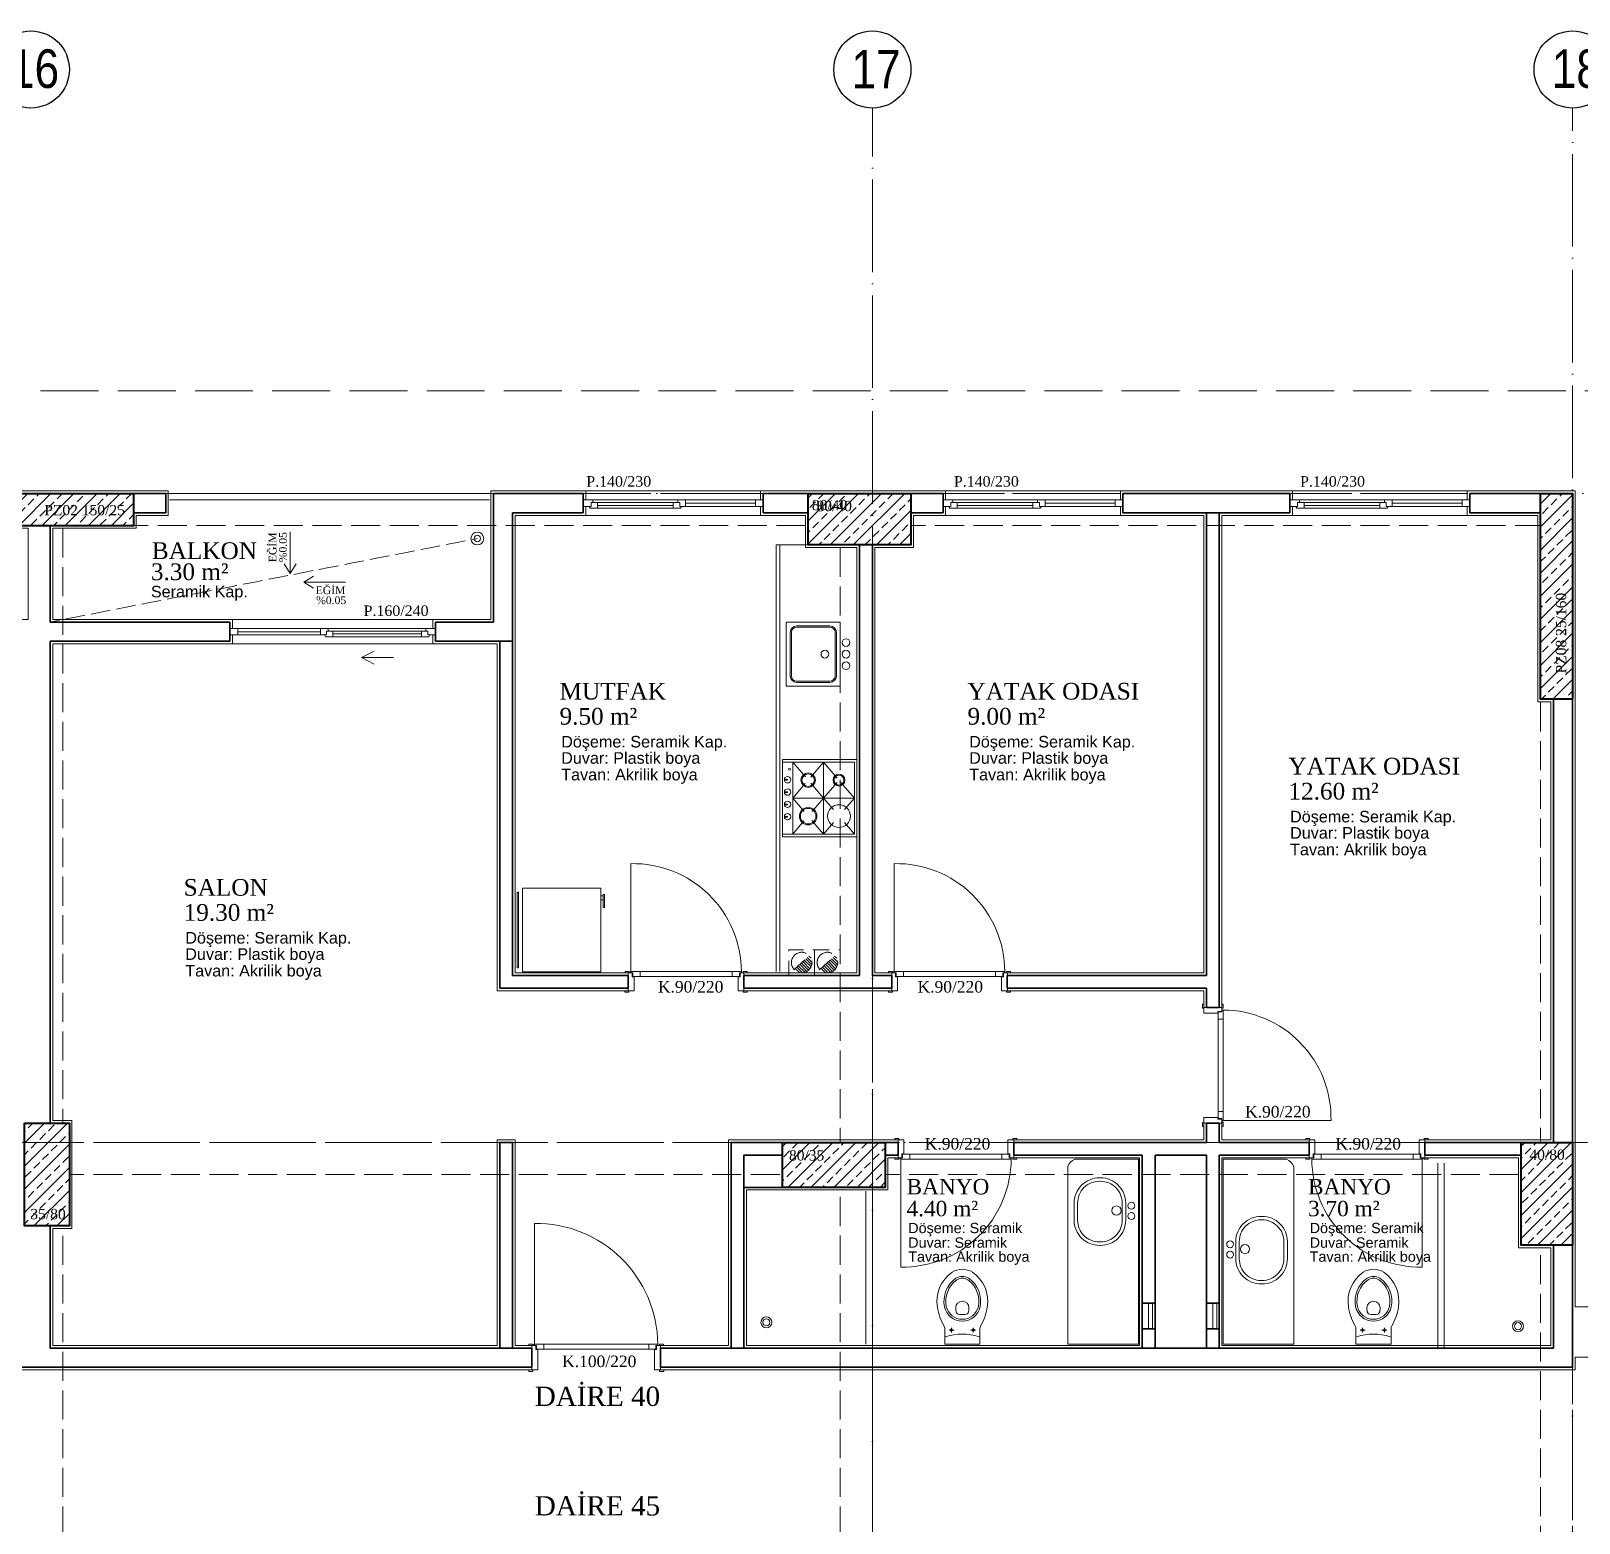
# Model space of a CAD drawing. Header units: millimetres. Extents: x 11587 to 81192, y -36083 to -25300.
# Drawn here: x 47716 to 48921, y -34581 to -33420 of the extents above; entities that cross this region are included whole.
import ezdxf

# ---------------------------------------------------------------- set-up
doc = ezdxf.new("R2010")
doc.units = ezdxf.units.MM
doc.linetypes.add('AKS', pattern=[30, 24, -3, 0, -3])
doc.linetypes.add('IZDUSUM1', pattern=[20, 7.5, -5, 7.5, 0])
for name, color, linetype, lineweight in [('rtm-aks balon', 20, 'Continuous', 25), ('rtm-aks balon yazı', 7, 'Continuous', 20), ('rtm-aks yeni', 7, 'AKS', 20), ('rtm-cam', 141, 'Continuous', 9), ('rtm-duv tugla', 22, 'Continuous', 35), ('rtm-izdusum-üst ince', 8, 'IZDUSUM1', 5), ('rtm-kapı-ahsap', 35, 'Continuous', 13), ('rtm-mhl-yazı-adı', 150, 'Continuous', 30), ('rtm-mhl-yazı-m2', 7, 'Continuous', 20), ('rtm-mhl-yazı-malzeme', 253, 'Continuous', 13), ('rtm-pen-ahsap', 35, 'Continuous', 13), ('rtm-plan katmanı-05', 205, 'Continuous', 20), ('rtm-plan katmanı-07', 135, 'Continuous', 9), ('rtm-sembol ok', 7, 'Continuous', 20), ('rtm-sıva', 252, 'Continuous', 15), ('rtm-tarama-betonarme', 51, 'Continuous', 15), ('rtm-tas_betonarme', 50, 'Continuous', 40), ('rtm-tefris vitrifiye', 9, 'Continuous', 9)]:
    doc.layers.add(name, color=color, linetype=linetype, lineweight=lineweight)
doc.styles.add('AKSYAZI', font='ARIALN.TTF')
doc.styles.add('ARIAL', font='times.ttf')
doc.styles.get("Standard").update_dxf_attribs({"font": 'arial.ttf'})
doc.styles.add('VAZ-OLCU', font='times.ttf', dxfattribs={"height": 60})
pattern_1 = [(45, (19145.655, 20162.28), (-8.980256, 8.980256), []), (45, (19154.636, 20162.28), (-8.980256, 8.980256), [6.35, -3.175])]

# ---------------------------------------------------------------- blocks, each defined once
blk = doc.blocks.new('ABLOKKİRİŞ2')
at = {"layer": 'rtm-izdusum-üst ince', "ltscale": 1.5}
for points in [[(28650.5, -53942.4), (29175.5, -53942.4)], [(29255.5, -53942.4), (29745.5, -53942.4)], [(28595.5, -54432.4), (28595.5, -53967.4)], [(28650.5, -53967.4), (29175.5, -53967.4)], [(29255.5, -53967.4), (29745.5, -53967.4)], [(29200.5, -54447.4), (29200.5, -53982.4)], [(29225.5, -54447.4), (29225.5, -53982.4)], [(29745.5, -54447.4), (29745.5, -54102.4)], [(29770.5, -54447.4), (29770.5, -54102.4)], [(28600.5, -54447.4), (29155.5, -54447.4)], [(29235.5, -54447.4), (29730.5, -54447.4)], [(28600.5, -54472.4), (29155.5, -54472.4)], [(29235.5, -54472.4), (29730.5, -54472.4)], [(29200.5, -54892.4), (29200.5, -54482.4)], [(29225.5, -54892.4), (29225.5, -54482.4)], [(28595.5, -54862.4), (28595.5, -54512.4)], [(29745.5, -54847.4), (29745.5, -54527.4)], [(29770.5, -54847.4), (29770.5, -54527.4)]]:
    blk.add_lwpolyline(points, dxfattribs=at)
blk = doc.blocks.new('rty')
at = {"layer": 'rtm-kapı-ahsap'}
for p, q in [((-58244.9, -62700.3), (-58243.8, -62700.3)), ((-58244.9, -62703.4), (-58244.9, -62700.3)), ((-58243.8, -62703.4), (-58244.9, -62703.4)), ((-58243.8, -62700.3), (-58243.8, -62703.4)), ((-58243.8, -62707.4), (-58243.8, -62702.9)), ((-58229.8, -62702.9), (-58243.8, -62702.9)), ((-58229.8, -62700.4), (-58229.8, -62703.4)), ((-58228.8, -62700.4), (-58229.8, -62700.4)), ((-58229.8, -62702.9), (-58229.8, -62705.9)), ((-58229.8, -62703.4), (-58228.8, -62703.4)), ((-58228.8, -62703.4), (-58228.8, -62700.4)), ((-58232.8, -62707.4), (-58243.8, -62707.4)), ((-58232.8, -62705.9), (-58232.8, -62707.4)), ((-58229.8, -62705.9), (-58232.8, -62705.9)), ((-58232.6, -62706.4), (-58232.6, -62789.4)), ((-58232.6, -62706.4), (-58229.7, -62706.4)), ((-58228.8, -62712), (-58232.6, -62712)), ((-58229.8, -62704.9), (-58228.8, -62704.9)), ((-58229.7, -62706.4), (-58229.7, -62704.9)), ((-58228.8, -62790.9), (-58228.8, -62704.9)), ((-58144.8, -62704.9), (-58228.8, -62704.9)), ((-58228.8, -62783.7), (-58232.6, -62783.7)), ((-58243.8, -62792.3), (-58244.9, -62792.3)), ((-58244.9, -62792.3), (-58244.9, -62795.4)), ((-58244.9, -62795.4), (-58243.8, -62795.4)), ((-58243.8, -62788.4), (-58243.8, -62792.9)), ((-58232.8, -62788.4), (-58243.8, -62788.4)), ((-58243.8, -62795.4), (-58243.8, -62792.3)), ((-58229.8, -62792.9), (-58243.8, -62792.9)), ((-58232.8, -62789.9), (-58232.8, -62788.4)), ((-58229.8, -62789.9), (-58232.8, -62789.9)), ((-58232.6, -62789.4), (-58229.7, -62789.4)), ((-58229.8, -62792.9), (-58229.8, -62789.9)), ((-58229.8, -62790.9), (-58228.8, -62790.9)), ((-58229.8, -62795.4), (-58229.8, -62792.3)), ((-58229.8, -62792.3), (-58228.8, -62792.3)), ((-58228.8, -62795.4), (-58229.8, -62795.4)), ((-58229.7, -62789.4), (-58229.7, -62790.9)), ((-58228.8, -62792.3), (-58228.8, -62795.4))]:
    blk.add_line(p, q, dxfattribs=at)
at = {"layer": 'rtm-kapı-ahsap', "const_width": 0.392}
blk.add_lwpolyline([(-58229.2, -62703.9, 1), (-58229.2, -62704.5, 1)], format="xyb", close=True, dxfattribs=at)
at = {"layer": 'rtm-kapı-ahsap'}
blk.add_arc((-58229.1, -62706.6), 84.3, 270.2011, 1.1472, dxfattribs=at)
blk = doc.blocks.new('K-100')
at = {"layer": 'rtm-kapı-ahsap'}
for p, q in [((-34308.1, -13702.2), (-34307, -13702.2)), ((-34308.1, -13705.4), (-34308.1, -13702.2)), ((-34307, -13705.4), (-34308.1, -13705.4)), ((-34307, -13702.2), (-34307, -13705.4)), ((-34307, -13709.3), (-34307, -13704.8)), ((-34288, -13704.8), (-34307, -13704.8)), ((-34291, -13709.3), (-34307, -13709.3)), ((-34288, -13707.8), (-34291, -13707.8)), ((-34291, -13707.8), (-34291, -13709.3)), ((-34290.8, -13801.3), (-34290.8, -13708.3)), ((-34290.8, -13708.3), (-34287.9, -13708.3)), ((-34288, -13702.3), (-34288, -13705.4)), ((-34287, -13702.3), (-34288, -13702.3)), ((-34288, -13704.8), (-34288, -13707.8)), ((-34288, -13705.4), (-34287, -13705.4)), ((-34288, -13706.8), (-34287, -13706.8)), ((-34287.9, -13708.3), (-34287.9, -13706.8)), ((-34287, -13705.4), (-34287, -13702.3)), ((-34287, -13706.8), (-34287, -13802.8)), ((-34287, -13713.9), (-34290.8, -13713.9)), ((-34287, -13795.6), (-34290.8, -13795.6)), ((-34307, -13804.2), (-34308.1, -13804.2)), ((-34308.1, -13804.2), (-34308.1, -13807.3)), ((-34308.1, -13807.3), (-34307, -13807.3)), ((-34307, -13800.3), (-34307, -13804.8)), ((-34291, -13800.3), (-34307, -13800.3)), ((-34307, -13807.3), (-34307, -13804.2)), ((-34288, -13804.8), (-34307, -13804.8)), ((-34291, -13801.8), (-34291, -13800.3)), ((-34288, -13801.8), (-34291, -13801.8)), ((-34290.8, -13801.3), (-34287.9, -13801.3)), ((-34288, -13804.8), (-34288, -13801.8)), ((-34288, -13802.8), (-34287, -13802.8)), ((-34288, -13807.3), (-34288, -13804.2)), ((-34288, -13804.2), (-34287, -13804.2)), ((-34287, -13807.3), (-34288, -13807.3)), ((-34287.9, -13801.3), (-34287.9, -13802.8)), ((-34193, -13802.8), (-34287, -13802.8)), ((-34287, -13804.2), (-34287, -13807.3))]:
    blk.add_line(p, q, dxfattribs=at)
at = {"layer": 'rtm-kapı-ahsap', "const_width": 0.392}
blk.add_lwpolyline([(-34287.4, -13803.7, -1), (-34287.4, -13803.1, -1)], format="xyb", close=True, dxfattribs=at)
at = {"layer": 'rtm-kapı-ahsap'}
blk.add_arc((-34287.9, -13801.7), 94.9, 359.3332, 89.4605, dxfattribs=at)

msp = doc.modelspace()

# ---------------------------------------------------------------- hatches: boundary and pattern name
at = {"layer": 'rtm-izdusum-üst ince', "ltscale": 1.5}
h = msp.add_hatch(dxfattribs=at)
h.set_pattern_fill('ANSI31', color=256, scale=0.5, angle=270, style=0)
h.set_pattern_definition([(315, (45251.192, -33700.7417), (1.122532, 1.122532), [])])
edge = h.paths.add_edge_path()
edge.add_arc((48316.19, -34145.13), 8, 222.76259, 402.76259)
edge.add_line((48322.06, -34139.7), (48310.32, -34150.57))
h = msp.add_hatch(dxfattribs=at)
h.set_pattern_fill('ANSI31', color=256, scale=0.5, angle=270, style=0)
h.set_pattern_definition([(315, (45271.192, -33700.7417), (1.122532, 1.122532), [])])
edge = h.paths.add_edge_path()
edge.add_arc((48336.19, -34145.13), 8, 222.76259, 402.76259)
edge.add_line((48342.06, -34139.7), (48330.32, -34150.57))
at = {"layer": 'rtm-tarama-betonarme'}
h = msp.add_hatch(dxfattribs=at)
h.set_pattern_fill('ANSI33', color=256, scale=2, style=0)
h.set_pattern_definition(pattern_1)
h.paths.add_polyline_path([(47646.19, -33780.13), (47796.19, -33780.13), (47796.19, -33805.13), (47646.19, -33805.13)])
h = msp.add_hatch(dxfattribs=at)
h.set_pattern_fill('ANSI33', color=256, scale=2, style=0)
h.set_pattern_definition(pattern_1)
h.paths.add_polyline_path([(48401.19, -33780.13), (48401.19, -33820.13), (48321.19, -33820.13), (48321.19, -33780.13)])
h = msp.add_hatch(dxfattribs=at)
h.set_pattern_fill('ANSI33', color=256, scale=2, style=0)
h.set_pattern_definition(pattern_1)
h.paths.add_polyline_path([(48891.19, -33940.13), (48891.19, -33780.13), (48916.19, -33780.13), (48916.19, -33940.13)])
h = msp.add_hatch(dxfattribs=at)
h.set_pattern_fill('ANSI33', color=256, scale=2, style=0)
h.set_pattern_definition(pattern_1)
h.paths.add_polyline_path([(47746.19, -34270.13), (47746.19, -34350.13), (47711.19, -34350.13), (47711.19, -34270.13)])
h = msp.add_hatch(dxfattribs=at)
h.set_pattern_fill('ANSI33', color=256, scale=2, style=0)
h.set_pattern_definition(pattern_1)
h.paths.add_polyline_path([(48381.19, -34320.13), (48301.19, -34320.13), (48301.19, -34285.13), (48381.19, -34285.13)])
h = msp.add_hatch(dxfattribs=at)
h.set_pattern_fill('ANSI33', color=256, scale=2, style=0)
h.set_pattern_definition(pattern_1)
h.paths.add_polyline_path([(48916.19, -34285.13), (48916.19, -34365.13), (48876.19, -34365.13), (48876.19, -34285.13)])

# ---------------------------------------------------------------- linework, layer by layer
at = {"layer": 'rtm-aks balon'}
for centre in [(47716.19, -33450.13), (48371.19, -33450.13), (48916.19, -33450.13)]:
    msp.add_circle(centre, 30, dxfattribs=at)
at = {"layer": 'rtm-aks yeni', "ltscale": 3}
for p, q in [((48371.19, -35680.13), (48371.19, -33480.13)), ((48916.19, -35570.13), (48916.19, -33480.13)), ((42626.19, -33780.13), (50991.19, -33780.13)), ((44621.19, -34285.13), (48996.19, -34285.13))]:
    msp.add_line(p, q, dxfattribs=at)
at = {"layer": 'rtm-cam'}
for p, q in [((48157.19, -33789.38), (48216.19, -33789.38)), ((48225.69, -33787.63), (48280.19, -33787.63)), ((48437.19, -33789.38), (48496.19, -33789.38)), ((48505.69, -33787.63), (48560.19, -33787.63)), ((48707.19, -33789.38), (48766.19, -33789.38)), ((48775.69, -33787.63), (48830.19, -33787.63)), ((47941.69, -33887.63), (47877.19, -33887.63)), ((48020.19, -33889.38), (47951.19, -33889.38))]:
    msp.add_line(p, q, dxfattribs=at)
at = {"layer": 'rtm-duv tugla'}
for points in [[(47796.19, -33780.13), (47821.19, -33780.13)], [(47821.19, -33780.13), (47821.19, -33795.13)], [(48076.19, -33780.13), (48146.19, -33780.13)], [(48076.19, -33880.13), (48076.19, -33780.13)], [(48146.19, -33795.13), (48146.19, -33780.13)], [(48286.19, -33795.13), (48286.19, -33780.13)], [(48286.19, -33780.13), (48321.19, -33780.13)], [(48401.19, -33780.13), (48426.19, -33780.13)], [(48426.19, -33795.13), (48426.19, -33780.13)], [(48566.19, -33780.13), (48696.19, -33780.13)], [(48566.19, -33795.13), (48566.19, -33780.13)], [(48696.19, -33795.13), (48696.19, -33780.13)], [(48836.19, -33780.13), (48891.19, -33780.13)], [(48836.19, -33795.13), (48836.19, -33780.13)], [(47796.19, -33795.13), (47821.19, -33795.13)], [(48091.19, -33795.13), (48146.19, -33795.13)], [(48091.19, -33895.13), (48091.19, -33795.13)], [(48286.19, -33795.13), (48321.19, -33795.13)], [(48401.19, -33795.13), (48426.19, -33795.13)], [(48566.19, -33795.13), (48696.19, -33795.13)], [(48631.19, -34155.13), (48631.19, -33795.13)], [(48641.19, -34180.13), (48641.19, -33795.13)], [(48836.19, -33795.13), (48891.19, -33795.13)], [(47731.19, -33805.13), (47731.19, -33880.13)], [(48361.19, -34155.13), (48361.19, -33820.13)], [(48371.19, -34155.13), (48371.19, -33820.13)], [(47731.19, -33880.13), (47871.19, -33880.13)], [(47871.19, -33880.13), (47871.19, -33895.13)], [(48031.19, -33880.13), (48076.19, -33880.13)], [(48031.19, -33880.13), (48031.19, -33895.13)], [(47731.19, -33895.13), (47731.19, -34270.13)], [(47731.19, -33895.13), (47871.19, -33895.13)], [(48031.19, -33895.13), (48091.19, -33895.13)], [(48081.19, -33895.13), (48081.19, -34165.13)], [(48091.19, -33895.13), (48091.19, -34155.13)], [(48901.19, -33940.13), (48901.19, -34285.13)], [(48916.19, -33940.13), (48916.19, -34285.13)], [(48181.19, -34155.13), (48091.19, -34155.13)], [(48181.19, -34165.13), (48181.19, -34155.13)], [(48361.19, -34155.13), (48271.19, -34155.13)], [(48271.19, -34165.13), (48271.19, -34155.13)], [(48386.19, -34155.13), (48371.19, -34155.13)], [(48386.19, -34165.13), (48386.19, -34155.13)], [(48631.19, -34155.13), (48476.19, -34155.13)], [(48476.19, -34165.13), (48476.19, -34155.13)], [(48181.19, -34165.13), (48081.19, -34165.13)], [(48386.19, -34165.13), (48271.19, -34165.13)], [(48631.19, -34165.13), (48476.19, -34165.13)], [(48631.19, -34180.13), (48631.19, -34165.13)], [(48631.19, -34180.13), (48641.19, -34180.13)], [(48631.19, -34285.13), (48631.19, -34270.13)], [(48631.19, -34270.13), (48641.19, -34270.13)], [(48641.19, -34285.13), (48641.19, -34270.13)], [(48081.19, -34445.13), (48081.19, -34285.13), (48091.19, -34285.13), (48091.19, -34445.13)], [(48261.19, -34285.13), (48261.19, -34445.13)], [(48301.19, -34285.13), (48261.19, -34285.13)], [(48391.19, -34285.13), (48381.19, -34285.13)], [(48391.19, -34285.13), (48391.19, -34295.13)], [(48631.19, -34285.13), (48481.19, -34285.13)], [(48481.19, -34285.13), (48481.19, -34295.13)], [(48711.19, -34285.13), (48641.19, -34285.13)], [(48711.19, -34285.13), (48711.19, -34295.13)], [(48876.19, -34285.13), (48801.19, -34285.13)], [(48801.19, -34285.13), (48801.19, -34295.13)], [(48271.19, -34295.13), (48271.19, -34445.13)], [(48301.19, -34295.13), (48271.19, -34295.13)], [(48391.19, -34295.13), (48381.19, -34295.13)], [(48581.19, -34295.13), (48481.19, -34295.13)], [(48581.19, -34445.13), (48581.19, -34295.13)], [(48591.19, -34445.13), (48591.19, -34295.13)], [(48631.19, -34295.13), (48591.19, -34295.13)], [(48631.19, -34445.13), (48631.19, -34295.13)], [(48641.19, -34445.13), (48641.19, -34295.13)], [(48711.19, -34295.13), (48641.19, -34295.13)], [(48876.19, -34295.13), (48801.19, -34295.13)], [(48301.19, -34320.13), (48271.19, -34320.13)], [(47731.19, -34350.13), (47731.19, -34445.13)], [(48916.19, -34365.13), (48916.19, -34460.13), (48206.19, -34460.13)], [(48901.19, -34365.13), (48901.19, -34445.13), (48206.19, -34445.13)], [(48581.19, -34410.13), (48591.19, -34410.13)], [(48631.19, -34410.13), (48641.19, -34410.13)], [(48581.19, -34430.13), (48591.19, -34430.13)], [(48631.19, -34430.13), (48641.19, -34430.13)], [(48106.19, -34445.13), (47731.19, -34445.13)], [(48106.19, -34445.13), (48106.19, -34460.13)], [(48206.19, -34445.13), (48206.19, -34460.13)], [(48106.19, -34460.13), (47341.19, -34460.13)]]:
    msp.add_lwpolyline(points, dxfattribs=at)
at = {"layer": 'rtm-izdusum-üst ince', "ltscale": 3}
msp.add_lwpolyline([(44416.19, -34335.13), (44621.19, -34335.13), (44621.19, -33700.13), (48996.19, -33700.13), (48996.19, -34335.13), (49201.19, -34335.13)], dxfattribs=at)
at = {"layer": 'rtm-izdusum-üst ince'}
msp.add_lwpolyline([(47731.19, -33880.13), (48063.69, -33815.13)], dxfattribs=at)
at = {"layer": 'rtm-izdusum-üst ince', "ltscale": 1.5}
for points in [[(48326.19, -34155.13), (48306.19, -34155.13), (48306.19, -34135.13), (48326.19, -34135.13), (48326.19, -34155.13)], [(48346.19, -34155.13), (48326.19, -34155.13), (48326.19, -34135.13), (48346.19, -34135.13), (48346.19, -34155.13)], [(48310.32, -34150.57), (48322.06, -34139.7)], [(48330.32, -34150.57), (48342.06, -34139.7)]]:
    msp.add_lwpolyline(points, dxfattribs=at)
for centre in [(48316.19, -34145.13), (48336.19, -34145.13)]:
    msp.add_circle(centre, 8, dxfattribs=at)
at = {"layer": 'rtm-kapı-ahsap'}
for points in [[(48586.19, -34430.13), (48586.19, -34410.13)], [(48589.19, -34430.13), (48589.19, -34410.13)], [(48636.19, -34430.13), (48636.19, -34410.13)], [(48639.19, -34430.13), (48639.19, -34410.13)]]:
    msp.add_lwpolyline(points, dxfattribs=at)
at = {"layer": 'rtm-pen-ahsap'}
for p, q in [((48153.69, -33785.13), (48146.19, -33785.13)), ((48153.69, -33785.13), (48153.69, -33787.13)), ((48227.19, -33785.13), (48219.69, -33785.13)), ((48219.69, -33787.13), (48219.69, -33785.13)), ((48225.69, -33785.13), (48225.69, -33790.13)), ((48227.19, -33785.13), (48286.19, -33785.13)), ((48280.19, -33785.13), (48280.19, -33790.13)), ((48433.69, -33785.13), (48426.19, -33785.13)), ((48433.69, -33785.13), (48433.69, -33787.13)), ((48507.19, -33785.13), (48499.69, -33785.13)), ((48499.69, -33787.13), (48499.69, -33785.13)), ((48505.69, -33785.13), (48505.69, -33790.13)), ((48507.19, -33785.13), (48566.19, -33785.13)), ((48560.19, -33785.13), (48560.19, -33790.13)), ((48703.69, -33785.13), (48696.19, -33785.13)), ((48703.69, -33785.13), (48703.69, -33787.13)), ((48777.19, -33785.13), (48769.69, -33785.13)), ((48769.69, -33787.13), (48769.69, -33785.13)), ((48775.69, -33785.13), (48775.69, -33790.13)), ((48777.19, -33785.13), (48836.19, -33785.13)), ((48830.19, -33785.13), (48830.19, -33790.13)), ((48146.19, -33790.13), (48152.19, -33790.13)), ((48151.56, -33791.63), (48157.19, -33791.63)), ((48152.19, -33787.13), (48157.19, -33787.13)), ((48152.19, -33787.13), (48152.19, -33790.13)), ((48216.19, -33787.13), (48157.19, -33787.13)), ((48157.19, -33787.13), (48157.19, -33791.63)), ((48216.19, -33791.63), (48157.19, -33791.63)), ((48221.19, -33787.13), (48216.19, -33787.13)), ((48216.19, -33787.13), (48216.19, -33791.63)), ((48221.83, -33791.63), (48216.19, -33791.63)), ((48221.19, -33787.13), (48221.19, -33790.13)), ((48221.19, -33790.13), (48225.69, -33790.13)), ((48275.19, -33790.13), (48225.69, -33790.13)), ((48275.19, -33790.13), (48280.83, -33790.13)), ((48286.19, -33790.13), (48280.19, -33790.13)), ((48426.19, -33790.13), (48432.19, -33790.13)), ((48431.56, -33791.63), (48437.19, -33791.63)), ((48432.19, -33787.13), (48437.19, -33787.13)), ((48432.19, -33787.13), (48432.19, -33790.13)), ((48496.19, -33787.13), (48437.19, -33787.13)), ((48437.19, -33787.13), (48437.19, -33791.63)), ((48496.19, -33791.63), (48437.19, -33791.63)), ((48501.19, -33787.13), (48496.19, -33787.13)), ((48496.19, -33787.13), (48496.19, -33791.63)), ((48501.83, -33791.63), (48496.19, -33791.63)), ((48501.19, -33787.13), (48501.19, -33790.13)), ((48501.19, -33790.13), (48505.69, -33790.13)), ((48555.19, -33790.13), (48505.69, -33790.13)), ((48555.19, -33790.13), (48560.83, -33790.13)), ((48566.19, -33790.13), (48560.19, -33790.13)), ((48696.19, -33790.13), (48702.19, -33790.13)), ((48701.56, -33791.63), (48707.19, -33791.63)), ((48702.19, -33787.13), (48707.19, -33787.13)), ((48702.19, -33787.13), (48702.19, -33790.13)), ((48766.19, -33787.13), (48707.19, -33787.13)), ((48707.19, -33787.13), (48707.19, -33791.63)), ((48766.19, -33791.63), (48707.19, -33791.63)), ((48771.19, -33787.13), (48766.19, -33787.13)), ((48766.19, -33787.13), (48766.19, -33791.63)), ((48771.83, -33791.63), (48766.19, -33791.63)), ((48771.19, -33787.13), (48771.19, -33790.13)), ((48771.19, -33790.13), (48775.69, -33790.13)), ((48825.19, -33790.13), (48775.69, -33790.13)), ((48825.19, -33790.13), (48830.83, -33790.13)), ((48836.19, -33790.13), (48830.19, -33790.13)), ((47940.19, -33885.13), (47871.19, -33885.13)), ((47871.19, -33890.13), (47877.19, -33890.13)), ((47882.19, -33890.13), (47876.56, -33890.13)), ((47877.19, -33885.13), (47877.19, -33890.13)), ((47882.19, -33890.13), (47941.69, -33890.13)), ((47940.19, -33885.13), (47947.69, -33885.13)), ((47941.69, -33885.13), (47941.69, -33890.13)), ((47946.19, -33890.13), (47941.69, -33890.13)), ((47945.56, -33891.63), (47951.19, -33891.63)), ((47946.19, -33887.13), (47951.19, -33887.13)), ((47946.19, -33887.13), (47946.19, -33890.13)), ((47947.69, -33887.13), (47947.69, -33885.13)), ((47951.19, -33887.13), (48020.19, -33887.13)), ((47951.19, -33887.13), (47951.19, -33891.63)), ((47951.19, -33891.63), (48020.19, -33891.63)), ((48025.19, -33887.13), (48020.19, -33887.13)), ((48020.19, -33887.13), (48020.19, -33891.63)), ((48025.83, -33891.63), (48020.19, -33891.63)), ((48023.69, -33885.13), (48023.69, -33887.13)), ((48023.69, -33885.13), (48031.19, -33885.13)), ((48025.19, -33887.13), (48025.19, -33890.13)), ((48031.19, -33890.13), (48025.19, -33890.13))]:
    msp.add_line(p, q, dxfattribs=at)
for points in [[(48151.56, -33791.63), (48150.69, -33790.13)], [(48221.83, -33791.63), (48222.69, -33790.13)], [(48431.56, -33791.63), (48430.69, -33790.13)], [(48501.83, -33791.63), (48502.69, -33790.13)], [(48701.56, -33791.63), (48700.69, -33790.13)], [(48771.83, -33791.63), (48772.69, -33790.13)], [(47945.56, -33891.63), (47944.69, -33890.13)], [(48025.83, -33891.63), (48026.69, -33890.13)]]:
    msp.add_lwpolyline(points, dxfattribs=at)
at = {"layer": 'rtm-plan katmanı-05'}
for points in [[(47824.19, -33780.13), (48073.19, -33780.13)], [(47824.19, -33785.13), (48073.19, -33785.13)]]:
    msp.add_lwpolyline(points, dxfattribs=at)
at = {"layer": 'rtm-plan katmanı-05', "ltscale": 0.6}
for points in [[(48284.19, -33778.13), (48148.19, -33778.13)], [(48564.19, -33778.13), (48428.19, -33778.13)], [(48834.19, -33778.13), (48698.19, -33778.13)], [(48284.19, -33797.13), (48148.19, -33797.13)], [(48564.19, -33797.13), (48428.19, -33797.13)], [(48834.19, -33797.13), (48698.19, -33797.13)], [(47873.19, -33878.13), (48029.19, -33878.13)], [(47873.19, -33897.13), (48029.19, -33897.13)]]:
    msp.add_lwpolyline(points, dxfattribs=at)
at = {"layer": 'rtm-plan katmanı-05'}
for radius in [5, 2.5]:
    msp.add_circle((48063.69, -33815.13), radius, dxfattribs=at)
at = {"layer": 'rtm-plan katmanı-07'}
for points in [[(48219.69, -33785.13), (48153.69, -33785.13)], [(48499.69, -33785.13), (48433.69, -33785.13)], [(48769.69, -33785.13), (48703.69, -33785.13)], [(47947.69, -33885.13), (48023.69, -33885.13)]]:
    msp.add_lwpolyline(points, dxfattribs=at)
at = {"layer": 'rtm-sembol ok'}
for points in [[(47918.06, -33809.99), (47918.06, -33842.32)], [(47918.06, -33842.32), (47913.39, -33834.91)], [(47918.06, -33842.32), (47922.73, -33834.91)], [(47928.75, -33849.11), (47936.15, -33844.44)], [(47961.08, -33849.11), (47928.75, -33849.11)], [(47928.75, -33849.11), (47936.15, -33853.78)], [(47973.44, -33907.82), (47983.44, -33902.82)], [(47998.44, -33907.82), (47973.44, -33907.82)], [(47973.44, -33907.82), (47983.44, -33912.82)]]:
    msp.add_lwpolyline(points, dxfattribs=at)
at = {"layer": 'rtm-sıva'}
for points in [[(47873.19, -33885.13), (47873.19, -33878.13), (47733.19, -33878.13), (47733.19, -33807.13), (47798.19, -33807.13), (47798.19, -33797.13), (47823.19, -33797.13), (47823.19, -33778.13), (47619.19, -33778.13), (47619.19, -33797.13), (47644.19, -33797.13), (47644.19, -33807.13), (47714.19, -33807.13), (47714.19, -33878.13), (47574.19, -33878.13), (47574.19, -33885.13)], [(48029.19, -33885.13), (48029.19, -33878.13), (48074.19, -33878.13), (48074.19, -33778.13), (48148.19, -33778.13), (48148.19, -33785.13)], [(48428.19, -33785.13), (48428.19, -33778.13), (48284.19, -33778.13), (48284.19, -33785.13)], [(48564.19, -33785.13), (48564.19, -33778.13), (48698.19, -33778.13), (48698.19, -33785.13)], [(49028.19, -34420.13), (49028.19, -34413.13), (48918.19, -34413.13), (48918.19, -33778.13), (48834.19, -33778.13), (48834.19, -33785.13)], [(48181.19, -34153.13), (48093.19, -34153.13), (48093.19, -33797.13), (48148.19, -33797.13), (48148.19, -33790.13)], [(48284.19, -33790.13), (48284.19, -33797.13), (48319.19, -33797.13), (48319.19, -33822.13), (48359.19, -33822.13), (48359.19, -34153.13), (48271.19, -34153.13)], [(48428.19, -33790.13), (48428.19, -33797.13), (48403.19, -33797.13), (48403.19, -33822.13), (48373.19, -33822.13), (48373.19, -34153.13), (48386.19, -34153.13)], [(48476.19, -34153.13), (48629.19, -34153.13), (48629.19, -33797.13), (48564.19, -33797.13), (48564.19, -33790.13)], [(48698.19, -33790.13), (48698.19, -33797.13), (48643.19, -33797.13), (48643.19, -34180.13)], [(48801.19, -34283.13), (48899.19, -34283.13), (48899.19, -33942.13), (48889.19, -33942.13), (48889.19, -33797.13), (48834.19, -33797.13), (48834.19, -33790.13)], [(48106.19, -34443.13), (48093.19, -34443.13), (48093.19, -34283.13), (48079.19, -34283.13), (48079.19, -34443.13), (47733.19, -34443.13), (47733.19, -34352.13), (47748.19, -34352.13), (47748.19, -34268.13), (47733.19, -34268.13), (47733.19, -33897.13), (47873.19, -33897.13), (47873.19, -33890.13)], [(48181.19, -34167.13), (48079.19, -34167.13), (48079.19, -33897.13), (48029.19, -33897.13), (48029.19, -33890.13)], [(48386.19, -34167.13), (48271.19, -34167.13)], [(48629.19, -34180.13), (48629.19, -34167.13), (48476.19, -34167.13)], [(48629.19, -34270.13), (48629.19, -34283.13), (48481.19, -34283.13)], [(48711.19, -34283.13), (48643.19, -34283.13), (48643.19, -34270.13)], [(48391.19, -34283.13), (48259.19, -34283.13), (48259.19, -34443.13), (48206.19, -34443.13)], [(48481.19, -34297.13), (48579.19, -34297.13), (48579.19, -34443.13), (48273.19, -34443.13), (48273.19, -34322.13), (48383.19, -34322.13), (48383.19, -34297.13), (48391.19, -34297.13)], [(48801.19, -34297.13), (48874.19, -34297.13), (48874.19, -34367.13), (48899.19, -34367.13), (48899.19, -34443.13), (48643.19, -34443.13), (48643.19, -34297.13), (48711.19, -34297.13)], [(48206.19, -34462.13), (48918.19, -34462.13), (48918.19, -34452.13), (48998.19, -34452.13), (48998.19, -34432.13), (49028.19, -34432.13), (49028.19, -34425.13)], [(47341.19, -34462.13), (48106.19, -34462.13)]]:
    msp.add_lwpolyline(points, dxfattribs=at)
at = {"layer": 'rtm-tas_betonarme'}
for points in [[(47646.19, -33780.13), (47796.19, -33780.13), (47796.19, -33805.13), (47646.19, -33805.13)], [(48321.19, -33780.13), (48401.19, -33780.13), (48401.19, -33820.13), (48321.19, -33820.13)], [(48891.19, -33780.13), (48916.19, -33780.13), (48916.19, -33940.13), (48891.19, -33940.13)], [(47711.19, -34270.13), (47746.19, -34270.13), (47746.19, -34350.13), (47711.19, -34350.13)], [(48301.19, -34285.13), (48381.19, -34285.13), (48381.19, -34320.13), (48301.19, -34320.13)], [(48876.19, -34285.13), (48916.19, -34285.13), (48916.19, -34365.13), (48876.19, -34365.13)]]:
    msp.add_lwpolyline(points, close=True, dxfattribs=at)
at = {"layer": 'rtm-tefris vitrifiye'}
for p, q in [((48296.19, -33820.13), (48296.19, -34152.13)), ((48304.19, -33880.13), (48346.19, -33880.13)), ((48304.19, -33930.13), (48304.19, -33880.13)), ((48346.19, -33880.13), (48346.19, -33930.13)), ((48307.19, -33922.13), (48307.19, -33888.13)), ((48308.19, -33922.13), (48308.19, -33888.13)), ((48312.19, -33883.13), (48338.19, -33883.13)), ((48312.19, -33884.13), (48338.19, -33884.13)), ((48342.19, -33888.13), (48342.19, -33922.13)), ((48343.19, -33888.13), (48343.19, -33922.13)), ((48304.19, -33930.13), (48346.19, -33930.13)), ((48312.19, -33926.13), (48338.19, -33926.13)), ((48312.19, -33927.13), (48338.19, -33927.13)), ((48359.19, -33987.16), (48301.19, -33987.16)), ((48301.19, -33987.16), (48301.19, -34047.16)), ((48357.19, -33989.16), (48301.19, -33989.16)), ((48319.07, -34000.68), (48309.19, -33989.16)), ((48309.19, -33989.16), (48309.19, -34045.16)), ((48333.19, -33989.16), (48323.17, -34000.85)), ((48343.83, -34001.57), (48333.19, -33989.16)), ((48333.19, -33989.16), (48333.19, -34045.16)), ((48357.19, -33989.16), (48357.19, -34045.16)), ((48359.19, -33987.16), (48359.19, -34047.16)), ((48305.17, -34002.58), (48302.71, -34002.58)), ((48305.17, -34003.12), (48305.17, -34002.58)), ((48302.71, -34003.12), (48305.17, -34003.12)), ((48305.17, -34012.17), (48302.71, -34012.17)), ((48302.71, -34012.7), (48305.17, -34012.7)), ((48305.17, -34012.7), (48305.17, -34012.17)), ((48318.94, -34005.79), (48309.19, -34017.16)), ((48333.19, -34017.16), (48323.16, -34005.45)), ((48333.19, -34017.16), (48343.68, -34004.93)), ((48346.74, -34004.97), (48357.19, -34017.16)), ((48305.17, -34021.75), (48302.71, -34021.75)), ((48302.71, -34022.29), (48305.17, -34022.29)), ((48305.17, -34022.29), (48305.17, -34021.75)), ((48318.01, -34027.45), (48309.19, -34017.16)), ((48357.19, -34017.16), (48309.19, -34017.16)), ((48333.19, -34017.16), (48324.23, -34027.62)), ((48340.88, -34026.13), (48333.19, -34017.16)), ((48357.19, -34017.16), (48349.51, -34026.13)), ((48305.17, -34031.34), (48302.71, -34031.34)), ((48302.71, -34031.88), (48305.17, -34031.88)), ((48305.17, -34031.88), (48305.17, -34031.34)), ((48317.95, -34034.94), (48309.19, -34045.16)), ((48333.19, -34045.16), (48324.09, -34034.54)), ((48333.19, -34045.16), (48340.88, -34036.19)), ((48349.51, -34036.19), (48357.19, -34045.16)), ((48309.19, -34045.16), (48301.19, -34045.16)), ((48357.19, -34045.16), (48309.19, -34045.16)), ((48094.76, -34090.23), (48094.76, -34149.23)), ((48095.76, -34090.23), (48094.76, -34090.23)), ((48095.76, -34149.23), (48095.76, -34090.23)), ((48098.76, -34087.23), (48159.76, -34087.23)), ((48098.76, -34152.23), (48098.76, -34087.23)), ((48159.76, -34093.23), (48161.76, -34093.23)), ((48159.76, -34096.23), (48161.76, -34096.23)), ((48162.76, -34092.23), (48161.76, -34092.23)), ((48161.76, -34092.23), (48161.76, -34102.23)), ((48162.76, -34102.23), (48162.76, -34092.23)), ((48161.76, -34102.23), (48162.76, -34102.23)), ((48094.76, -34149.23), (48095.76, -34149.23)), ((48159.76, -34152.23), (48098.76, -34152.23)), ((48439.03, -34419.03), (48443.36, -34419.03)), ((48759.03, -34419.03), (48763.36, -34419.03)), ((48427.45, -34429.55), (48427.45, -34442.13)), ((48430.82, -34431.13), (48434.74, -34431.13)), ((48432.67, -34433.01), (48432.67, -34429.3)), ((48451.56, -34431.13), (48447.64, -34431.13)), ((48449.72, -34433.01), (48449.72, -34429.3)), ((48454.93, -34429.55), (48454.93, -34442.13)), ((48747.45, -34429.55), (48747.45, -34442.13)), ((48750.82, -34431.13), (48754.74, -34431.13)), ((48752.67, -34433.01), (48752.67, -34429.3)), ((48771.56, -34431.13), (48767.64, -34431.13)), ((48769.72, -34433.01), (48769.72, -34429.3)), ((48774.93, -34429.55), (48774.93, -34442.13)), ((48454.93, -34442.13), (48427.45, -34442.13)), ((48774.93, -34442.13), (48747.45, -34442.13))]:
    msp.add_line(p, q, dxfattribs=at)
for points in [[(48321.19, -33820.13), (48296.19, -33820.13)], [(48299.19, -33820.13), (48299.19, -34152.13)], [(48359.19, -34047.16), (48301.19, -34047.16)], [(48159.76, -34087.23), (48159.76, -34152.23)], [(48811.19, -34445.13), (48811.19, -34301.13)], [(48816.19, -34445.13), (48816.19, -34301.13)], [(48366.19, -34442.13), (48366.19, -34323.13)], [(48371.19, -34442.13), (48371.19, -34323.13)]]:
    msp.add_lwpolyline(points, dxfattribs=at)
for points in [[(48523.19, -34442.13), (48523.19, -34303.72, -0.2032744), (48528.77, -34298.13), (48578.19, -34298.13), (48578.19, -34442.13), (48523.19, -34442.13)], [(48699.19, -34442.13), (48699.19, -34303.72, 0.2032744), (48693.61, -34298.13), (48644.19, -34298.13), (48644.19, -34442.13), (48699.19, -34442.13)], [(48547.83, -34312.67), (48548.72, -34312.67, -0.4142136), (48568.32, -34332.27), (48568.32, -34345.66, -0.4142136), (48548.72, -34365.26), (48547.83, -34365.26, -0.4142136), (48528.22, -34345.66), (48528.22, -34332.27, -0.4142136)], [(48547.83, -34315.34), (48548.72, -34315.34, -0.4142136), (48565.65, -34332.27), (48565.65, -34345.66, -0.4142136), (48548.72, -34362.59), (48547.83, -34362.59, -0.4142136), (48530.9, -34345.66), (48530.9, -34332.27, -0.4142136)], [(48674.56, -34342.67), (48673.67, -34342.67, 0.4142136), (48654.06, -34362.27), (48654.06, -34375.66, 0.4142136), (48673.67, -34395.26), (48674.56, -34395.26, 0.4142136), (48694.16, -34375.66), (48694.16, -34362.27, 0.4142136)], [(48674.56, -34345.34), (48673.67, -34345.34, 0.4142136), (48656.74, -34362.27), (48656.74, -34375.66, 0.4142136), (48673.67, -34392.59), (48674.56, -34392.59, 0.4142136), (48691.49, -34375.66), (48691.49, -34362.27, 0.4142136)]]:
    msp.add_lwpolyline(points, format="xyb", close=True, dxfattribs=at)
for centre, radius in [((48350.69, -33896.13), 3), ((48334.19, -33905.13), 3), ((48350.69, -33905.13), 3), ((48350.69, -33914.13), 3), ((48305.19, -34002.85), 2.5), ((48306.76, -33994.57), 0.75), ((48321.19, -34003.16), 5.63), ((48321.19, -34003.16), 4.84), ((48345.19, -34003.16), 4.63), ((48345.19, -34003.16), 3.84), ((48305.19, -34012.44), 2.5), ((48305.19, -34022.02), 2.5), ((48321.19, -34031.16), 6.84), ((48321.19, -34031.16), 6.05), ((48345.19, -34031.16), 8.84), ((48305.19, -34031.61), 2.5), ((48561.19, -34338.13), 3.56), ((48572.77, -34334.39), 2.67), ((48572.77, -34342.41), 2.67), ((48649.61, -34364.39), 2.67), ((48649.61, -34372.41), 2.67), ((48661.19, -34368.13), 3.56), ((48288.69, -34425.13), 4.25), ((48288.69, -34425.13), 2.75), ((48873.69, -34428.13), 4.25), ((48432.67, -34431.13), 0.825), ((48449.72, -34431.13), 0.825), ((48752.67, -34431.13), 0.825), ((48769.72, -34431.13), 0.825), ((48873.69, -34428.13), 2.75)]:
    msp.add_circle(centre, radius, dxfattribs=at)
for centre, radius, start, end in [((48312.19, -33888.13), 5, 90, 180), ((48312.19, -33888.13), 4, 90, 180), ((48338.19, -33888.13), 5, 0, 90), ((48338.19, -33888.13), 4, 0, 90), ((48312.19, -33922.13), 5, 180, 270), ((48312.19, -33922.13), 4, 180, 270), ((48338.19, -33922.13), 4, 270, 0), ((48338.19, -33922.13), 5, 270, 0), ((48448.89, -34408.75), 27.5, 124.90445, 189.49177), ((48441.19, -34398.68), 14.85, 57.23949, 122.76051), ((48433.49, -34408.75), 27.5, 350.50823, 55.09555), ((48768.89, -34408.75), 27.5, 124.90445, 189.49177), ((48761.19, -34398.68), 14.85, 57.23949, 122.76051), ((48753.49, -34408.75), 27.5, 350.50823, 55.09555), ((48448.89, -34408.75), 22, 125.18852, 191.4306), ((48448.89, -34408.75), 20.57, 125.18852, 191.4306), ((48441.19, -34398.68), 9.35, 57.83247, 122.16749), ((48441.19, -34398.68), 7.92, 57.83247, 122.16749), ((48433.49, -34408.75), 20.57, 348.5694, 54.81148), ((48433.49, -34408.75), 22, 348.5694, 54.81148), ((48768.89, -34408.75), 22, 125.18852, 191.4306), ((48768.89, -34408.75), 20.57, 125.18852, 191.4306), ((48761.19, -34398.68), 9.35, 57.83247, 122.16749), ((48761.19, -34398.68), 7.92, 57.83247, 122.16749), ((48753.49, -34408.75), 20.57, 348.5694, 54.81148), ((48753.49, -34408.75), 22, 348.5694, 54.81148), ((48441.17, -34413.81), 5.11, 90.26223, 180), ((48441.22, -34413.81), 5.12, 0, 89.73777), ((48761.17, -34413.81), 5.11, 90.26223, 180), ((48761.22, -34413.81), 5.12, 0, 89.73777), ((48465.22, -34406.38), 44, 188.76392, 210.09462), ((48441.26, -34409.9), 14.3, 192.81214, 269.7338), ((48441.26, -34409.9), 12.87, 192.81214, 269.7338), ((48449, -34414.13), 12.95, 176.68797, 192.17308), ((48439.03, -34416.28), 2.75, 192.17308, 270), ((48441.12, -34409.9), 12.87, 270.2662, 347.18786), ((48441.12, -34409.9), 14.3, 270.2662, 347.18786), ((48443.36, -34416.28), 2.75, 270, 347.82692), ((48433.39, -34414.13), 12.95, 347.82692, 3.31203), ((48417.16, -34406.38), 44, 329.90538, 351.23608), ((48785.22, -34406.38), 44, 188.76392, 210.09462), ((48761.26, -34409.9), 14.3, 192.81214, 269.7338), ((48761.26, -34409.9), 12.87, 192.81214, 269.7338), ((48769, -34414.13), 12.95, 176.68797, 192.17308), ((48759.03, -34416.28), 2.75, 192.17308, 270), ((48761.12, -34409.9), 12.87, 270.2662, 347.18786), ((48761.12, -34409.9), 14.3, 270.2662, 347.18786), ((48763.36, -34416.28), 2.75, 270, 347.82692), ((48753.39, -34414.13), 12.95, 347.82692, 3.31203), ((48737.16, -34406.38), 44, 329.90538, 351.23608), ((48425.25, -34429.55), 2.2, 0, 30.09462), ((48441.19, -34478.32), 44, 72.84729, 107.15268), ((48457.13, -34429.55), 2.2, 149.90538, 180), ((48745.25, -34429.55), 2.2, 0, 30.09462), ((48761.19, -34478.32), 44, 72.84729, 107.15268), ((48777.13, -34429.55), 2.2, 149.90538, 180)]:
    msp.add_arc(centre, radius, start, end, dxfattribs=at)

# ---------------------------------------------------------------- block references
at = {"layer": 'rtm-izdusum-üst ince'}
msp.add_blockref('ABLOKKİRİŞ2', (19145.66, 20162.28), dxfattribs=at)
at = {"layer": 'rtm-kapı-ahsap'}
for p, rotation in [((-14521.68, 24076.65), 90.00000000000001), ((-14316.68, 24076.65), 90.00000000000001), ((111504.06, -92526.91), 270)]:
    msp.add_blockref('rty', p, dxfattribs=dict(at, rotation=rotation))
at = {"layer": 'rtm-kapı-ahsap', "xscale": -1}
for name, p, rotation in [('rty', (106872.97, -96973), 180), ('rty', (-14311.68, -92526.91), 90), ('K-100', (61910.98, -155.16), 270)]:
    msp.add_blockref(name, p, dxfattribs=dict(at, rotation=rotation))

# ---------------------------------------------------------------- texts
at = {"layer": 'rtm-aks balon yazı', "char_height": 30, "attachment_point": 7, "style": 'AKSYAZI'}
for s, insert, width in [('16', (47699.97, -33464.9), 34.1619), ('17', (48354.97, -33464.9), 27.7214), ('18', (48899.97, -33464.9), 27.7214)]:
    msp.add_mtext(s, dxfattribs=dict(at, insert=insert, width=width))
at = {"layer": 'rtm-mhl-yazı-adı', "style": 'ARIAL'}
for s, height, p in [('BALKON', 13, (47810.37, -33831.08)), ('EĞİM', 6, (47937.9, -33858.39)), ('%%%0.05', 6, (47938.24, -33866.16)), ('MUTFAK', 13, (48127.69, -33940.48)), ('YATAK ODASI', 13, (48445.23, -33940.48)), ('YATAK ODASI', 13, (48695.01, -33998.79)), ('SALON', 13, (47835.12, -34093.11)), ('BANYO', 12, (48397.78, -34325.54)), ('BANYO', 12, (48710.26, -34325.54)), ('DAİRE 40', 15, (48108.43, -34490.2)), ('DAİRE 45', 15, (48108.43, -34575.42))]:
    msp.add_text(s, height=height, dxfattribs=at).set_placement(p)
for s, p in [('EĞİM', (47907.37, -33833.55)), ('%%%0.05', (47915.36, -33833.55))]:
    msp.add_text(s, height=6, rotation=90, dxfattribs=at).set_placement(p)
at = {"layer": 'rtm-mhl-yazı-m2', "style": 'ARIAL'}
for s, height, p in [('80/40', 8, (48324.06, -33793.11)), ('80/40', 8, (48327.72, -33793.87)), ('PZ02 150/25', 8, (47726.66, -33797.03)), ('3.30 m² ', 13, (47809.63, -33847.5)), ('9.50 m² ', 13, (48127.69, -33959.97)), ('9.00 m² ', 13, (48445.23, -33959.97)), ('12.60 m² ', 13, (48695.01, -34018.28)), ('19.30 m² ', 13, (47835.12, -34112.6)), ('80/35', 8, (48306.27, -34299.17)), ('40/80', 8, (48882.55, -34298.69)), ('35/80', 8, (47715.79, -34344.85)), ('4.40 m² ', 12, (48397.78, -34342.57)), ('3.70 m² ', 12, (48710.26, -34342.57))]:
    msp.add_text(s, height=height, dxfattribs=at).set_placement(p)
msp.add_text('PZ08 25/160', height=8, rotation=90, dxfattribs=at).set_placement((48911.19, -33920.13))
at = {"layer": 'rtm-mhl-yazı-malzeme', "style": 'VAZ-OLCU'}
for s, height, rotation, p in [('P.140/230', 8.192, 0.0398, (48148.51, -33774.79)), ('P.140/230', 8.192, 0.0398, (48434.64, -33774.79)), ('P.140/230', 8.192, 0.0398, (48704.08, -33774.79)), ('P.160/240', 8.192, 0.0398, (47975.22, -33875.42)), ('K.90/220', 9, 0.0398, (48204.24, -34168.51)), ('K.90/220', 9, 0.0398, (48406.33, -34168.51)), ('K.90/220', 9, 0.0398, (48661.27, -34265.73)), ('K.90/220', 9, 0.0398, (48412, -34290.68)), ('K.90/220', 9, 0.0398, (48731.64, -34290.68)), ('K.100/220', 9, 359.9602, (48129.72, -34459.96))]:
    msp.add_text(s, height=height, rotation=rotation, dxfattribs=at).set_placement(p)
at = {"layer": 'rtm-mhl-yazı-malzeme'}
for s, height, p in [('Seramik Kap.', 9, (47809.63, -33860.91)), ('Döşeme: Seramik Kap.', 9, (48128.98, -33977.75)), ('Döşeme: Seramik Kap.', 9, (48446.52, -33977.75)), ('Duvar: Plastik boya ', 9, (48128.98, -33990.42)), ('Duvar: Plastik boya ', 9, (48446.52, -33990.42)), ('Tavan: Akrilik boya ', 9, (48128.98, -34003.35)), ('Tavan: Akrilik boya ', 9, (48446.52, -34003.35)), ('Döşeme: Seramik Kap.', 9, (48696.29, -34036.05)), ('Duvar: Plastik boya ', 9, (48696.29, -34048.72)), ('Tavan: Akrilik boya ', 9, (48696.29, -34061.65)), ('Döşeme: Seramik Kap.', 9, (47836.4, -34130.37)), ('Duvar: Plastik boya ', 9, (47836.4, -34143.04)), ('Tavan: Akrilik boya ', 9, (47836.4, -34155.97)), ('Döşeme: Seramik', 8, (48399.07, -34355.71)), ('Döşeme: Seramik', 8, (48711.55, -34355.71)), ('Duvar: Seramik', 8, (48399.07, -34367.07)), ('Duvar: Seramik', 8, (48711.55, -34367.07)), ('Tavan: Akrilik boya ', 8, (48399.07, -34377.98)), ('Tavan: Akrilik boya ', 8, (48711.55, -34377.98))]:
    msp.add_text(s, height=height, dxfattribs=at).set_placement(p)

doc.saveas('drawing.dxf')
